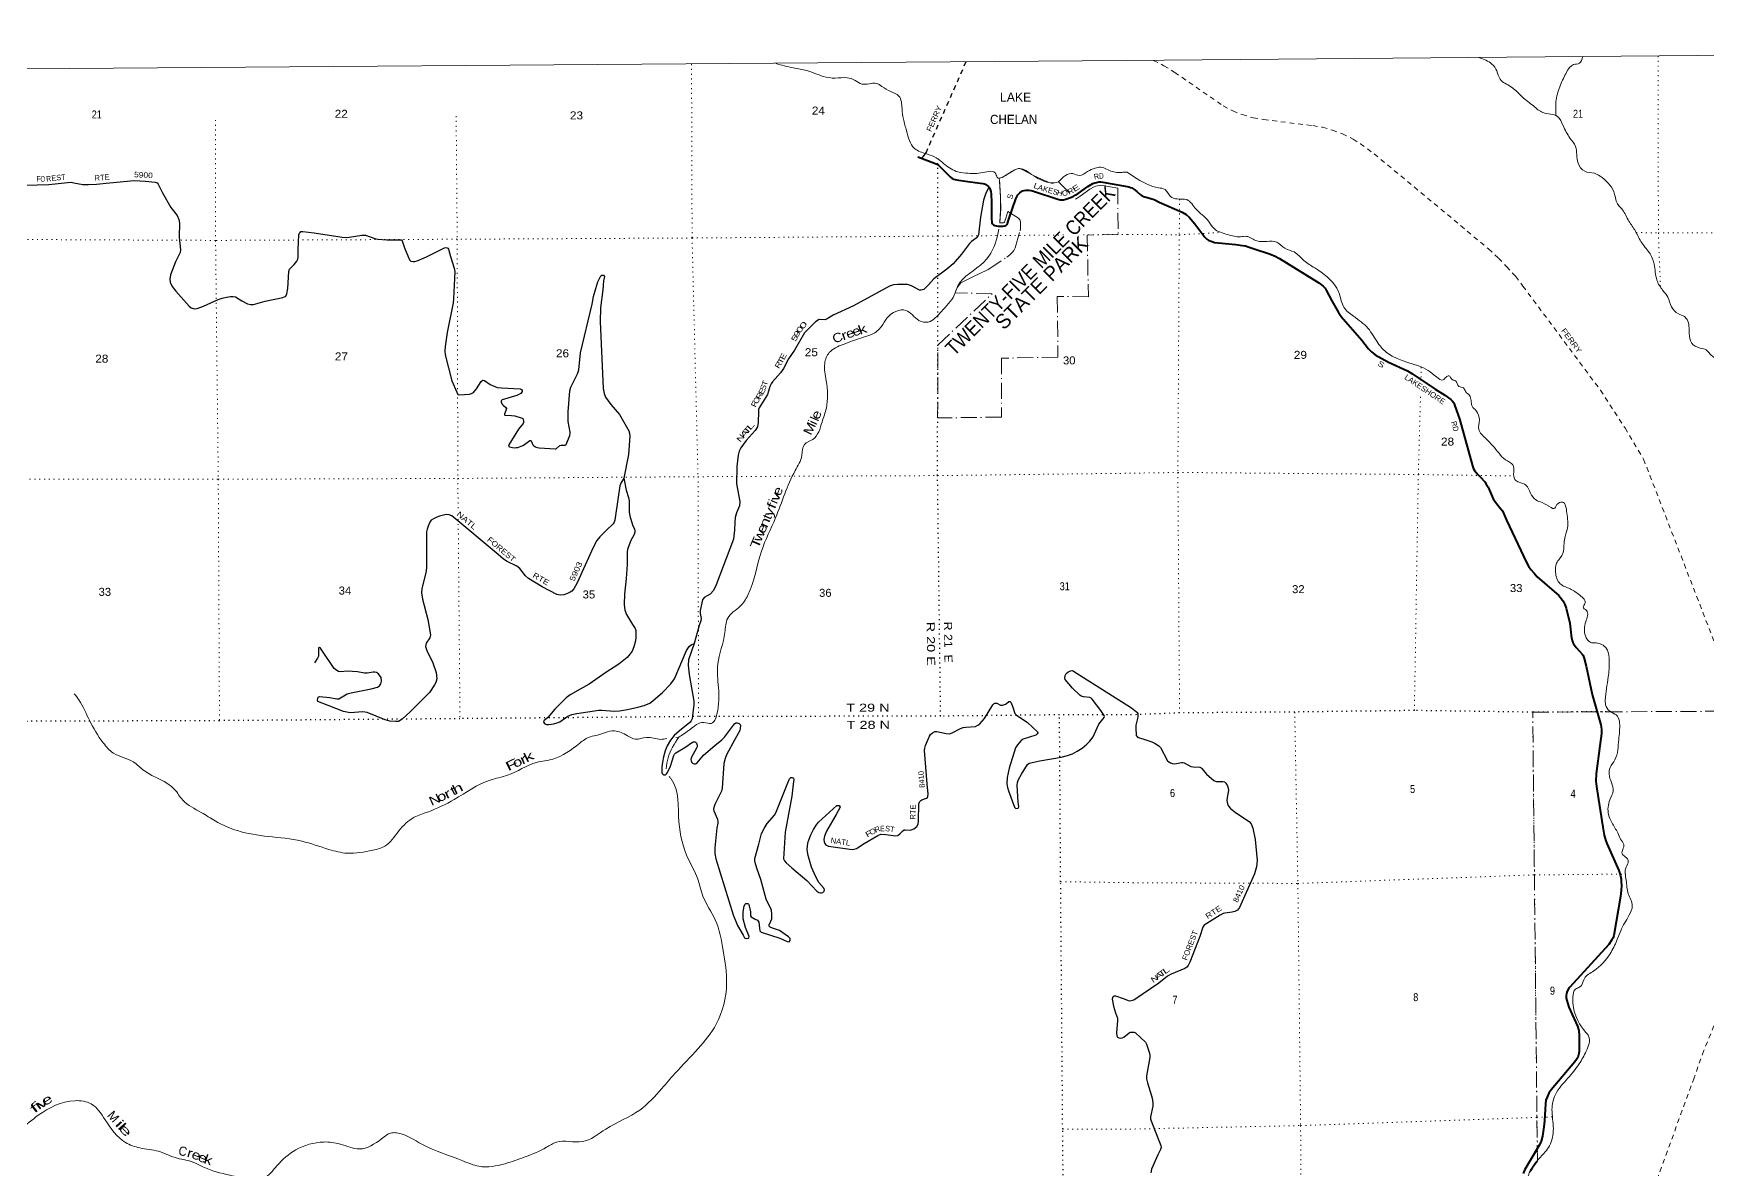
# Model space of a CAD drawing. Header units: feet. Extents: x -3 to 248627, y 0 to 184934.
# Drawn here: x 161057 to 197675, y 160086 to 184934 of the extents above; entities that cross this region are included whole.
import ezdxf
from ezdxf.enums import TextEntityAlignment as Align

# ---------------------------------------------------------------- set-up
doc = ezdxf.new("R2010")
doc.units = ezdxf.units.FT
doc.header["$LTSCALE"] = 70
for name, pattern in [('DOT_DASHED', [7.7, 5, -1.2, 0.3, -1.2]), ('DOTTED', [1.5, 0.3, -1.2]), ('SHORT_DASHED', [2.7, 1.5, -1.2])]:
    doc.linetypes.add(name, pattern=pattern)
for name, color, linetype, lineweight in [('26', 7, 'Continuous', 40), ('27', 7, 'Continuous', 35), ('29', 7, 'Continuous', 25), ('30', 7, 'Continuous', 35), ('33', 7, 'SHORT_DASHED', 13), ('39', 7, 'Continuous', 13), ('4', 7, 'Continuous', 13), ('44', 7, 'DOT_DASHED', 13), ('6', 7, 'DOTTED', 25), ('7', 7, 'DOTTED', 13)]:
    doc.layers.add(name, color=color, linetype=linetype, lineweight=lineweight)
doc.layers.add('41', color=7, linetype='Continuous')

msp = doc.modelspace()

# ---------------------------------------------------------------- linework, layer by layer
at = {"layer": '26'}
for points in [[(180399.77, 182236.71), (180768.61, 182098.45), (180818.58, 182075.25), (180862.62, 182044.4), (180933.31, 181974.41), (181105.66, 181795.2), (181150.69, 181762.67), (181187.67, 181747.16), (181217.68, 181737.16), (181289.63, 181722.28), (181545.38, 181691.92), (181823.29, 181655.49), (181856.79, 181646.08), (181892.79, 181630.07), (181920.8, 181610.05), (181944.08, 181586.9), (181968.8, 181556.01), (181986.81, 181519.98), (181996.81, 181479.95), (182004.4, 181419.58), (182012.35, 181244.23), (182012.12, 180869.35), (182016.81, 180813.44), (182020.81, 180793.42), (182036.81, 180767.4), (182058.82, 180745.38), (182086.82, 180733.37), (182159.05, 180722.14), (182265.78, 180716.04), (182300.86, 180723.37), (182328.86, 180737.38), (182350.87, 180755.39), (182364.5, 180776.45), (182394.77, 180873.17), (182542.07, 181318.52), (182586.9, 181401.89), (182610.91, 181429.91), (182630.76, 181449.48), (182658.92, 181469.94), (182692.92, 181489.96), (182726.93, 181501.97), (182769.76, 181507.85), (182826.94, 181507.97), (182876.95, 181501.97), (182934.89, 181481.56), (183464.46, 181309.96), (183512.05, 181298.81), (183558.05, 181294.81), (183588.06, 181296.81), (183637.66, 181309.87), (183744.08, 181344.85), (183798.09, 181366.86), (183845.15, 181394.41), (183912.11, 181436.92), (184123.2, 181589.77), (184226.16, 181649.08), (184270.26, 181666.28), (184313.18, 181678.1), (184361.18, 181686.1), (184407.19, 181688.11), (184449.52, 181684.32), (184979.17, 181590.7)], [(184979.17, 181590.7), (185016.38, 181580.87), (185050.47, 181568.36), (185078.88, 181555.85), (185103.31, 181542.77), (185126.6, 181526.29), (185189.36, 181475.04), (185264.09, 181412.59), (185286.82, 181396.68), (185312.24, 181380.4), (185332.27, 181371.66), (185364.09, 181359.16), (185547.87, 181310.02), (185587.94, 181295.48), (185682.97, 181246.85)], [(185682.97, 181246.85), (186183.35, 181022.62), (186270.93, 180971.93), (186340.16, 180913.47), (186460.29, 180772.54), (186681.91, 180480.47), (186721.95, 180438.21), (186767.41, 180408.65), (186815.13, 180388.18), (186889.36, 180365.73), (186969.67, 180354.08), (187360.6, 180315.67), (187501.45, 180299.5), (187567.36, 180288.13), (187624.42, 180269.5), (187802.71, 180207.67)], [(187802.71, 180207.67), (188068.46, 180121), (188204.45, 180068.35), (188313.9, 180011.85), (189176.34, 179480.88), (189269.96, 179410.06), (189308.15, 179362.63), (189335.42, 179319.43), (189459.36, 179085.71), (189604.72, 178831.67), (189660.86, 178747.27), (190112.12, 178223.59), (190258.09, 178034.64), (190321.64, 177971.81), (190360.35, 177939.13), (190403.53, 177907.3), (190696.28, 177748.36), (191113.19, 177555.17), (191209.16, 177499.12), (191719.47, 177156.54), (191926.07, 177021.52)], [(191926.07, 177021.52), (192060.24, 176924.95), (192094.33, 176890.84), (192123.87, 176854.46), (192151.14, 176790.78), (192247.3, 176501.91), (192532.93, 175474.16), (192555.66, 175415.04), (192577.95, 175375.55), (192619.29, 175321.81), (192648.84, 175289.97), (192710.91, 175230.54), (192803.37, 175126.24), (192835.19, 175076.22), (192876.09, 175010.27), (192988.59, 174754.45), (193039.34, 174682.58), (193149.94, 174547.52), (193188.58, 174490.67), (193281.13, 174285.72), (193714.41, 173362.99), (193761.27, 173285.48), (193813.54, 173210.44), (193883.99, 173126.3), (193950.12, 173052.78), (194423.5, 172639.96), (194482.81, 172570.32), (194514.62, 172520.29), (194550.99, 172447.52), (194582.68, 172363.96), (194665.36, 172035.51), (194699.84, 171707.35), (194717.86, 171636.51), (194726.55, 171613.56), (194740.75, 171586.83), (194802.48, 171505.57), (194875.2, 171423.38)], [(194875.2, 171423.38), (194941.48, 171348.47), (194952.39, 171331.87), (194964.32, 171306.86), (194979.37, 171263.92), (195020.11, 171092.57), (195149.2, 170475.96), (195340.45, 169810.58), (195349.54, 169767.37), (195354.87, 169708.25), (195354.08, 169619.57), (195320.76, 169349.49), (195242.44, 168738.79), (195234.77, 168581.49), (195237.04, 168524.64), (195250.6, 168414.32), (195381.79, 167572), (195416.57, 167401.29), (195450.36, 167275.79), (195473.39, 167219.37), (195734.52, 166625.02), (195769.96, 166506.47), (195783.6, 166438.25), (195788.98, 166369.11), (195790.41, 166301.81), (195788.14, 166190.38), (195774.99, 166058.73), (195624.26, 165204.12), (195609.75, 165156.86), (195584.75, 165111.38), (195513.57, 165010.57), (194660.06, 164076.88), (194635.95, 164041.46), (194606.4, 163989.16), (194588.22, 163936.86), (194583.68, 163889.1), (194585.95, 163832.25), (194597.31, 163779.95), (194642.08, 163639.54), (194831.52, 163224.51), (194848.44, 163173.93), (194857.53, 163126.18), (194863.81, 163016.95), (194867.76, 162665.7), (194855.9, 162597.75), (194835.94, 162538.36), (194810.94, 162492.88), (194770.03, 162438.3), (194252.04, 161829.49), (194200.75, 161752.7), (194166.66, 161668.56), (194141.66, 161600.34), (194129.3, 161523.07), (194107.28, 161150.22), (194092.8, 161017.06), (194065.53, 160812.4), (194036.95, 160704.78), (194001.89, 160625.94), (193795.87, 160280.75)], [(193795.87, 160280.75), (193680.73, 160087.84), (193641.69, 160001.72)]]:
    msp.add_lwpolyline(points, dxfattribs=at)
at = {"layer": '29'}
for points in [[(160879.82, 181618.58), (161392.38, 181628.02), (161804.6, 181675.02), (161879.63, 181678.78), (161940.8, 181669.89), (162139.26, 181632.99), (162261.11, 181630.68), (162433.57, 181640.98), (162717.79, 181668.53)], [(162717.79, 181668.53), (163258.09, 181720.89), (163510.49, 181706.48), (163720.88, 181683.74), (163759.99, 181665.25), (163784.02, 181638.2), (163882.5, 181447.47), (164062.62, 181130.86), (164201.54, 180954.39), (164238.45, 180862.49), (164249.6, 180792.09), (164242.77, 180476.33), (164273.63, 180201.45), (164266.8, 180144.6), (164161.9, 179938.73), (164057.49, 179654.42), (164039.34, 179562.74), (164048.44, 179493.45), (164093.41, 179403.43), (164167.77, 179297.12), (164462.87, 178970.61), (164507.93, 178934.54), (164552.52, 178917.5), (164589.03, 178913.5), (164640.1, 178919.51), (164774.49, 178967.26), (165099.99, 179116.26), (165183.78, 179147.95), (165281.91, 179165.74), (165367.01, 179179.5), (165427.09, 179182.51), (165478.15, 179170.49), (165616.78, 179089.52), (165739.48, 179017.19), (165803.52, 179004.27), (165868.64, 179005.17), (166125.46, 179078.83), (166511.45, 179161.47), (166575.34, 179190.44), (166598.56, 179236.61), (166624.39, 179357.72), (166643.62, 179729.55), (166657.89, 179780.34), (166759.4, 179883.6), (166817.83, 179951.98), (166838.86, 179994.06), (166850.51, 180049.15), (166847.57, 180206.02), (166861.65, 180527.94), (166874.91, 180563.64), (166889.93, 180581.68), (166907.95, 180599.71), (166949.29, 180604.96), (167193.8, 180570.38), (167806.08, 180479.48), (167917.25, 180474.62), (168238.62, 180521.56), (168286.68, 180526.07), (168321.47, 180519.55), (168523.98, 180447.92), (168592.3, 180436.88), (168788.63, 180422.09), (169086.98, 180424.08), (169109.71, 180417.86), (169124.73, 180396.82), (169176.15, 180247.66), (169279.85, 179984.85), (169307.96, 179956.48), (169353.02, 179944.46), (169392.07, 179944.46), (169450.21, 179959.84), (169653.92, 180049.7), (169928.62, 180187.16)], [(181956.52, 181571.35), (181880.53, 181416.2), (181837.29, 181289.35), (181775.45, 180916.82), (181728.25, 180529.13), (181696.03, 180471.76), (181575.97, 180387.63), (181528.62, 180339.9), (181359.8, 180109.48), (181176.85, 179897.06), (181035.4, 179777.44), (180752.3, 179570.39), (180636.98, 179432.84), (180531.75, 179337.3), (180477.37, 179320.97), (180437.43, 179318.87), (180262.63, 179416.27), (180172.81, 179446.14), (179954.07, 179446.4), (179868.24, 179435.25), (179780.11, 179405.02), (178997.75, 178973.38), (178548.41, 178773.27), (178420.73, 178693.98), (178372.63, 178670.63), (178240.6, 178678.7), (178160.52, 178627.1), (178073.24, 178538.79), (177923.96, 178388.95), (177701.98, 178007.31), (177572.98, 177815.37), (177464.38, 177606.69), (177394.59, 177510.45), (177219.57, 177312.17), (177192.58, 177267.97), (177165.26, 177209.42), (177138.2, 177107.42), (177113.08, 177039.91), (176931.4, 176746.83), (176917.93, 176710.15), (176913.09, 176664.45), (176912.52, 176427.1), (176893.33, 176333.23), (176845.48, 176253.67), (176648.58, 176031.1), (176528.94, 175867.93), (176490.87, 175797.18), (176470.3, 175708.08), (176445.74, 175464.53), (176438, 175086.33), (176507.19, 174700.58), (176503, 174599.99), (176433.83, 174448.67), (176403.85, 174346.84), (176396.99, 174247.28), (176392.06, 174068.23), (176367.22, 173870.94), (175988.73, 172876.78), (175930.7, 172749.56), (175861.83, 172668.76), (175729.47, 172597.18), (175694.38, 172542.94), (175642.45, 172314.19), (175640.1, 172246.89), (175660.78, 172136.4), (175653.33, 172088.34), (175617.63, 171987.27), (175509.87, 171592.31)], [(169928.62, 180187.16), (170046.89, 180243.53), (170079.93, 180251.04), (170103.96, 180248.04), (170121.98, 180236.01), (170135.52, 180213.82), (170176.52, 180055.18), (170262.17, 179798.29), (170272.17, 179720.54), (170248.14, 179140.43), (170234.68, 179041.8), (170108.4, 178397.3), (170061.92, 178088.42), (170055.91, 177989.23), (170061.31, 177904.18), (170208.88, 177339.95), (170314.24, 177086.01), (170341.27, 177040.92), (170374.95, 177029.28), (170597.14, 177042.82), (170641.65, 177058.96), (170683.7, 177083), (170748.63, 177158.48), (170851.76, 177324.11), (170884.95, 177350.51), (170925.72, 177344.72), (171050.41, 177255.03), (171149.29, 177209.24), (171200.35, 177191.21), (171293.16, 177180.21), (171699.76, 177162.8), (171729.01, 177149.13), (171744.03, 177126.89), (171744.03, 177101.04), (171717, 177061.96), (171628.56, 177015.49), (171312.75, 176918.85), (171296.48, 176906.42), (171287.46, 176898.15), (171284.46, 176875.61), (171303.26, 176832.3), (171329.52, 176801.97), (171391.85, 176752.43), (171401.61, 176732.84), (171388.26, 176684.02), (171362.69, 176607.41), (171359.55, 176597.58), (171361.06, 176592.32), (171368.57, 176585.56), (171515.05, 176578.25), (171584.84, 176569.78), (171747.66, 176523.48), (171759.06, 176512.67), (171766.57, 176496.14), (171775.58, 176446.54), (171772.58, 176422.5), (171766.39, 176404.93), (171669.03, 176279.57), (171456.81, 175940.24)], [(171456.81, 175940.24), (171451.19, 175920.55), (171452.69, 175911.53), (171455.69, 175902.52), (171469.13, 175890.03), (171572.84, 175873.96), (171617.4, 175874.93), (171650.94, 175881.48), (171762.08, 175923.56), (171797.21, 175942.5), (171915.27, 176031.76), (171924.28, 176034.77), (171934.83, 176033.93), (171946.81, 176022.75), (171981.49, 175933.67), (172000.88, 175914.54), (172039.93, 175890.49), (172077.47, 175875.46), (172122.05, 175868.23), (172466.58, 175850.4), (172481.49, 175852.17), (172498.01, 175859.69), (172573.1, 175922.81), (172596.26, 175929.71), (172690.36, 175932.35), (172703.77, 175939.34), (172709.77, 175945.35), (172789.37, 176143.73), (172794.98, 176182.47), (172793.88, 176211.36), (172753.32, 176449.71), (172750.05, 176660.89), (172789.35, 177117.75), (172811.91, 177201), (172956.09, 177491.05), (172982.82, 177577.65), (173022.65, 177948.02), (173276.55, 179013.77), (173307.58, 179180.92), (173355.59, 179357.62), (173400.65, 179504.9), (173445.3, 179588.15), (173469.74, 179631.14), (173493.02, 179644.79), (173526.81, 179646.17), (173549.24, 179619.01), (173527.79, 179524.33), (173510.94, 179329.11), (173459.26, 178932.51), (173451.05, 178632.75), (173515.94, 177166.84), (173538.82, 177059.74), (173573.16, 176976.13), (173688.26, 176815.98), (173875.8, 176597.98), (174082.51, 176240.68), (174097.53, 176192.59), (174100.92, 176124.78), (174069.3, 175722.28), (173972.27, 175208.71)], [(173972.27, 175208.71), (173904.73, 175097.81), (173883.19, 175037.15), (173786.97, 174388.82), (173771.49, 174289.65), (173757.89, 174246.12), (173735.98, 174209.46), (173584.68, 174063.63), (173443.34, 173923.9), (173382.63, 173842.04), (173300.59, 173687.61), (172950.81, 172914.9), (172876.86, 172790.35), (172830.63, 172738.65), (172799.82, 172716.78), (172740.89, 172684.23), (172656.59, 172657.02), (172577.73, 172651.58), (172505.76, 172666.55), (172186.41, 172827.35), (171882.94, 173010.38), (171816.34, 173071.98), (171696.69, 173229.81), (171633.01, 173280.26), (171418.12, 173385.44), (171340.46, 173436.61), (171222.97, 173537.01), (170208.63, 174387.14), (170150.29, 174409.08), (170081.44, 174410.75), (169940.36, 174377.31), (169878.14, 174355.95), (169804.07, 174318.23), (169758.67, 174287.33), (169725.48, 174247.49), (169689.86, 174160.41), (169667.95, 174090.33), (169656.08, 174033.47), (169651.79, 173246.13), (169637.46, 173134.23), (169555.42, 172791.74), (169543.02, 172701.92), (169566.82, 172560.5), (169681.63, 172116.73), (169738.81, 171779.47), (169728.12, 171712.74), (169644.71, 171597.53), (169635.48, 171523.69), (169659.7, 171434.71), (169795.46, 171170.1), (169866.84, 170955.35), (169880.21, 170821.66), (169858.47, 170737.3), (169832.42, 170685.59), (169719.29, 170517.88), (169295.29, 170098.69), (169124.26, 169937.3), (169042.68, 169888.32), (168978.2, 169883.37), (168852.33, 169893.77), (168749.7, 169920.07), (168357.42, 170084.24), (168264.05, 170095.85), (167981.85, 170071.85), (167840.75, 170100.57), (167502.31, 170231.59), (167279.49, 170322.63), (167267.26, 170358.76), (167286.02, 170416.21), (167316.88, 170431.5), (167541.29, 170408.85), (167693.91, 170378.12), (167739.69, 170382.01), (167922.33, 170492.4), (168005.22, 170514.53), (168447.26, 170597.92), (168580.4, 170639.34), (168629.35, 170666.55), (168654.85, 170707.92), (168672.86, 170769.95), (168666.02, 170848.8), (168602.16, 170927.77), (168558.65, 170954.98), (168526.02, 170964.52), (168491.11, 170964.3), (168355.07, 170943.28), (168297.59, 170944.1), (168144.64, 170972.05), (167926.3, 170984.68), (167770.2, 170969.56), (167731.98, 170978.12), (167693.91, 170998.52), (167637.57, 171047.12), (167366.86, 171443.59), (167338.54, 171491.68), (167315.93, 171506.01), (167294.47, 171493.39), (167295.34, 171348.58), (167288.74, 171312.81), (167269.7, 171269.28), (167206.33, 171166.95)], [(173972.27, 175208.71), (174023.92, 174943.55), (174073.38, 174783.56), (174085.41, 174708.62), (174089.7, 174462.47), (174101.37, 174384.88), (174162.62, 174190.18), (174206.63, 174089.68), (174214.79, 174057.03), (174214.79, 174027.09), (174193.03, 173978.12), (174126.66, 173843.97), (174067.95, 173691.04), (174054.36, 173647.5), (174044.05, 173596.01), (174041.71, 173318.42), (174021.5, 173016.56), (173983.55, 172668.33), (173980.94, 172447.51), (173994.54, 172322.34), (174026.27, 172224.09), (174161.75, 172005.74), (174220.24, 171916.9), (174232.63, 171873.46), (174236.56, 171730.51), (174225.95, 171652.15), (174190.33, 171515.54), (174152.26, 171425.74), (174111.53, 171365.77), (174040.77, 171286.97), (173864.57, 171142.86), (173577.36, 170953.89), (173214.42, 170704.07), (173012.83, 170594.11), (172795.3, 170471.97), (172711.04, 170405.34), (172462.82, 170151.95), (172307.72, 169971.9), (172221.57, 169896.5), (172212.21, 169870.69), (172240.6, 169833.91), (172275.95, 169820.31), (172330.34, 169820.31), (172430.95, 169831.19), (172515.25, 169852.96), (172568.58, 169881.11), (172748.05, 170005), (172830.69, 170040.71), (172943.97, 170058.6), (173420.78, 170133.23), (173490.18, 170134.65), (173756.65, 170110.27), (173874.9, 170116.9), (174052.79, 170146.44), (174280.08, 170195.82), (174414.69, 170235.34), (174538.41, 170288.34), (174603.67, 170337.32), (174817.46, 170521.63), (175000.69, 170707.38), (175078.01, 170817.04), (175344.58, 171440.35), (175397.71, 171523.71), (175441.22, 171560.44), (175509.87, 171592.31)], [(175509.87, 171592.31), (175387.86, 171237.48), (175375.96, 171116.92), (175399.83, 170911.7), (175501.44, 170331.07), (175503.77, 170244.82), (175486.58, 170137.87), (175462.98, 169946.85), (175446.67, 169901.96), (175414.17, 169859.81), (175186.95, 169683.31), (175068.69, 169580.87), (174987.96, 169474.8), (174921.84, 169355.02), (174877.21, 169244.76), (174840.26, 169115.57), (174813.07, 168993.12), (174803.26, 168888.24), (174799.48, 168794.48), (174801.74, 168773.1), (174810.35, 168750.94), (174820.2, 168735.49), (174840.46, 168718.32), (174859.3, 168718.29), (174879.18, 168721.09), (174894.33, 168729.94), (174906.84, 168743.22), (174927.28, 168772.71), (174989.36, 168909.6), (175062.06, 169141.4), (175082.28, 169172.71), (175109.28, 169199.19), (175147.55, 169224.41), (175303.31, 169313.97), (175474.8, 169433.79), (175495.62, 169443.46), (175520.09, 169442.1), (175541.85, 169432.57), (175557.03, 169412.21), (175571.76, 169365.91), (175571.76, 169331.89), (175563.72, 169299.61), (175448.75, 169103.74), (175438.52, 169057.06), (175443.95, 169025.77), (175460.27, 168989.04), (175471.54, 168977.17), (175490.18, 168963.19), (175506.5, 168956.38), (175535.74, 168957.48), (175552.89, 168966.78), (175571.76, 168979.51), (175714.8, 169149.76), (175958.31, 169358.6)], [(184320.65, 169743.61), (184357.24, 169826.79), (184476.5, 169974.42), (184483.02, 169997.18), (184474.87, 170018.94), (184403.48, 170128.81), (184216.53, 170374.05), (184192.06, 170395.82), (184165.5, 170410.84), (184023.25, 170423.98), (183977.23, 170439.35), (183941.88, 170463.84), (183781.83, 170611.45), (183626.46, 170807.53), (183615.57, 170842.07), (183621.01, 170891.05), (183645.48, 170931.87), (183679.57, 170966.79), (183740.66, 170994.45), (183776.01, 170997.18), (183807.6, 170987.76), (184022.68, 170850.4), (185073.3, 170185.55)], [(180232.15, 167510.32), (180276.22, 167519.64), (180317.01, 167538.69), (180379.84, 167591.76), (180406.75, 167636.64), (180419.21, 167704.66), (180426.96, 168080.85), (180436.66, 168122.36), (180444.82, 168133.24), (180469.29, 168160.45), (180488.47, 168173.79), (180590.39, 168208.66), (180610.7, 168225.76), (180618.86, 168244.8), (180625.88, 168299.41), (180608.52, 168522.57), (180550.07, 169252.33), (180553.6, 169304.66), (180567.2, 169361.8), (180656.32, 169564.81), (180681.41, 169598.54), (180724.92, 169636.63), (180776.59, 169663.84), (180815.91, 169664.44), (181024.41, 169623.58), (181092.03, 169617.58), (181154.5, 169634.51), (181332.12, 169734.25), (181391.15, 169753.64), (181448.09, 169763.18), (181664.26, 169778.7), (181714.75, 169802.62), (181758.25, 169835.27), (181859.47, 169948.96), (182041.87, 170251.89), (182081.85, 170282.89), (182100.89, 170285.61), (182131.8, 170282.66), (182212.38, 170242.07), (182250.19, 170241.21), (182285.8, 170252.95), (182332.09, 170273.94), (182391.85, 170323.7), (182417.92, 170320.77), (182435.36, 170304.66), (182480.73, 170198.49), (182525.1, 170057.04), (182551.84, 170027.99), (182801.13, 169862.7), (183016.63, 169656.95), (183025.46, 169636.63), (183014.58, 169614.86), (182981.03, 169584.3), (182707.22, 169495.99), (182658.35, 169467.92), (182614.84, 169421.67), (182579.49, 169375.41), (182540.16, 169305.8), (182396.64, 168864.34), (182356.52, 168657.04), (182350.66, 168520.08), (182361.96, 168442.08), (182383.63, 168365.42), (182513.91, 168012.27), (182546.87, 167984.93), (182596.12, 167992.7), (182609.42, 168020.31), (182599.37, 168119.44), (182575.1, 168491.4), (182582.22, 168553.64), (182606.7, 168618.95), (182671.75, 168735.43), (182799.77, 168942.76), (182836.51, 168975.89), (183066.48, 169027.7), (183533.98, 169103.3), (183672.52, 169142.36), (183781.44, 169179.49), (183890.21, 169233.91), (183998.98, 169301.94), (184099.58, 169386.58), (184162.15, 169452.96), (184234.77, 169548.39), (184320.65, 169743.61)], [(185073.3, 170185.55), (185186, 170096.98), (185200.92, 170081.25), (185211.83, 170058.88), (185215.91, 170024.19), (185215.91, 169992.22), (185208.14, 169952), (185172.4, 169806.5), (185167.88, 169745.03), (185177.84, 169580.64), (185191.44, 169561.6), (185207.89, 169545.64), (185411.41, 169478.76), (185517.76, 169441.87), (185593.9, 169401.05), (185671.73, 169352.3), (185708.11, 169313.97), (185863.56, 169028.44), (185890.3, 168999.68), (185931.09, 168977.92), (185971.88, 168967.03), (186020.86, 168962.7), (186171.28, 168989.82), (186194.86, 168988.8), (186224.78, 168980.64), (186375, 168900.7), (186420.57, 168890.84), (186572, 168886.25), (186597.33, 168874.51), (186616.36, 168855.46), (186714.04, 168733.29), (186874.69, 168595.6), (186926.45, 168573.57), (187071.07, 168576.33), (187108.55, 168562.94), (187135.75, 168538.45), (187178.46, 168477.29), (187192.85, 168424.16), (187195.57, 168375.18), (187164.77, 168220.27), (187162.94, 168157.5), (187173.82, 168086.75), (187196.62, 168034.89), (187239.08, 167983.34), (187348.61, 167892.22), (187651.76, 167695.82), (187690.49, 167644.56), (187729.39, 167555.78), (187779.96, 167302.01), (187820.33, 166847.9), (187810.14, 166705.76), (187764.82, 166551.68), (187434.87, 165815.95), (187416.32, 165788.95), (187391.36, 165761.53), (187361.45, 165742.48), (187334.26, 165728.88), (187278.42, 165711.52), (187117.9, 165695.7), (187081.81, 165683.52), (187013.37, 165652.69), (186668.02, 165429.55), (186648.98, 165410.51), (186632.59, 165383.85), (186570.17, 165182.52), (186354.37, 164624.47), (186314.5, 164545.18), (186284.59, 164509.81), (186239.19, 164480.76), (185940.4, 164358.24), (185864.25, 164314.7), (185671.6, 164164.69), (185126.06, 163792.56)], [(175958.31, 169358.6), (176115.63, 169486.99), (176171, 169541.01), (176393.52, 169832.13), (176422.91, 169854.34), (176450.1, 169857.06), (176495.61, 169838.85), (176512.64, 169821.69), (176520.8, 169797.2), (176514.27, 169732.37), (176504.49, 169691.07), (176395.59, 169488.19), (176213.37, 169155.09), (176183.61, 169076.11), (176158.42, 168969.67), (176121.07, 168424.41), (176104.02, 168359.84), (175959.57, 168073.25), (175936.16, 168004), (175930.72, 167968.63), (175936.38, 167934.31), (176017.61, 167745.77), (176028.61, 167688.35), (176028.62, 167659.78), (176004.73, 167556.61), (175959.27, 167123.85), (175960.64, 166998.56), (175980.76, 166880.61), (176358.58, 165656.14), (176458.27, 165423.06), (176577.51, 165213.07), (176610.56, 165156.39), (176624.16, 165144.14), (176658.06, 165137.17), (176697.57, 165145.51), (176705.74, 165155.03), (176711.87, 165179.76), (176634.56, 165382.41), (176583.36, 165570), (176580.47, 165719.97), (176605.12, 165847.55), (176618.72, 165884.28), (176637.43, 165903.39), (176675.82, 165907.41), (176697.58, 165897.88), (176707.66, 165879.72), (176738.63, 165725.04), (176743.81, 165636.66), (176759.33, 165612.54), (176841.72, 165564.81), (176893.36, 165537.34), (176920.22, 165496.95), (176937.01, 165368.33), (176947.75, 165303.33), (176977.61, 165278.08), (177176.23, 165215.04), (177382.89, 165146.01), (177545.54, 165070.66), (177589.5, 165069.32), (177611.48, 165095.23), (177605.82, 165140.06), (177570.93, 165177.43), (177373.89, 165310.89), (177223.39, 165364.2), (177173.46, 165386.32), (177149.01, 165411.98), (177146.26, 165440.74), (177188.43, 165516.84), (177206.09, 165571.35), (177207.52, 165671.84), (177197.92, 165755.03), (177087.4, 166000.92), (176966.65, 166432.58), (176877.09, 166675.37), (176841.71, 166802.64), (176838.99, 166840.74), (176837.77, 166886.31), (176921.1, 167199.6)], [(176921.1, 167199.6), (176984.63, 167438.42), (177040.23, 167548.21), (177105.48, 167654.45), (177268.65, 167836.65), (177296.29, 167891.06), (177554.66, 168546.5), (177597.69, 168633.93), (177622.08, 168657.58), (177654.8, 168661.14), (177678.23, 168643.87), (177690.15, 168617.6), (177677, 168515.13), (177644.52, 168255.44), (177503.08, 167468.02), (177466.55, 166884.46), (177483.48, 166836.65), (177521.14, 166796.32), (177645.95, 166686.52), (177976.02, 166409.12), (178193.68, 166177.24), (178236.73, 166148.21), (178272.08, 166134.61), (178296.55, 166134.61), (178324.03, 166145.93), (178350.94, 166172.7), (178357.74, 166200.46), (178342.78, 166238.01), (178238.62, 166362.6), (178163.31, 166501.95), (178076.39, 166701.45), (178002.87, 166950.93), (177984.03, 167074.97), (177986.55, 167171.34), (178002.87, 167252.97), (178058.11, 167409.36), (178117.08, 167525.08), (178182.34, 167628.48), (178226.67, 167684.04), (178626.97, 168046.75), (178677.26, 168050.25), (178699.29, 168009.01), (178616.14, 167849.56), (178404.07, 167486.08), (178359.11, 167374.06), (178345.51, 167306.03), (178351.39, 167256.43), (178369.98, 167216.24), (178383.58, 167194.47), (178402.62, 167178.14), (178446.08, 167160.51), (178963.16, 167085.5), (179006.31, 167089.71), (179057.97, 167108.75), (179224.68, 167217.99), (179528.41, 167391.75), (179593.93, 167417.57), (179702.08, 167414.26), (179916.53, 167383.51), (179960.78, 167394.47), (180016.32, 167438.48), (180076.05, 167495.2), (180099.47, 167512.83), (180121.22, 167514.2), (180232.15, 167510.32)], [(185126.06, 163792.56), (185067.69, 163774.07), (185034.46, 163770.8), (184991.55, 163779.51), (184902.02, 163818.2), (184730.49, 163880.19), (184697.39, 163881.2), (184673.39, 163866.58), (184659.79, 163850.26), (184653.78, 163808.5), (184680.73, 163655.81), (184727.63, 163515.32), (184768.56, 163393.11), (184768.69, 163346.63), (184750.3, 163074.96), (184754.97, 163006.72), (184771.28, 162982.23), (184801.03, 162964.67), (184839.27, 162960.46), (184871.9, 162963.18), (184907.08, 162977.45), (185024.18, 163077.47), (185056.59, 163089.07), (185134.68, 163089.59)], [(185134.68, 163089.59), (185161.49, 163077.13), (185378.24, 162871.3), (185403.51, 162829.51), (185471.5, 162628.15), (185477.34, 162582.07), (185476.93, 162532.91), (185403.17, 162131.85), (185406.23, 162066.23), (185428.66, 161982.73), (185513.65, 161699.29), (185534.04, 161617.24), (185542.19, 161520.64), (185539.85, 161473.36), (185493.24, 161240.37), (185494.21, 161195.52), (185506.84, 161147.85), (185574.74, 160960.52), (185718.58, 160613.51), (185724.38, 160570.97), (185710.78, 160520.62), (185650.21, 160403.97), (185514.98, 160096.13), (185499.13, 160014.96)]]:
    msp.add_lwpolyline(points, dxfattribs=at)
at = {"layer": '33', "lineweight": 25}
msp.add_lwpolyline([(181453.63, 184311.7), (180588.28, 182355), (180535.59, 182267.9), (180479.64, 182206.77)], dxfattribs=at)
at = {"layer": '33'}
for points in [[(185558.19, 184345.31), (185786.02, 184229.64), (186019.68, 184082.95), (187081.64, 183350.13), (187288.74, 183239.44), (187493.92, 183158.67), (187737.72, 183088.16), (187967.11, 183050.18), (189042.72, 182918.3), (189251.89, 182881.86), (189469.8, 182819.85), (189687.13, 182739.75), (189922.21, 182624.4), (190081.13, 182519.7), (190385.67, 182301.6), (192884.11, 180224.9), (193102.6, 180021.27), (193276.7, 179837.9), (193473.7, 179622.44), (193636.94, 179409.23), (195332.31, 177131.23), (195870.12, 176305.14), (196276.49, 175622.4), (198136.63, 170815.54)], [(198249.55, 164277.64), (197592.16, 162687.67), (197380.53, 162090.97), (196592.54, 159926.05)]]:
    msp.add_lwpolyline(points, dxfattribs=at)
at = {"layer": '39'}
msp.add_line((175171, 169543.43), (175105.32, 169535.27), dxfattribs=at)
for points in [[(177293.01, 184277.75), (177676.26, 184182.45), (177972.16, 184123.1), (178329.89, 183996.55), (178591.72, 183957.7), (178854.02, 183965.26), (179030.94, 183909.07), (179177.36, 183828.96), (179496.2, 183842.02), (179614.53, 183776.31), (179809.03, 183663.45), (179987.53, 183564.87), (180055.29, 183289.8), (180087.22, 183061.48), (180155.16, 182804.56), (180328.69, 182419.51), (180591.69, 182299.93), (180800.62, 182217.2), (180994.71, 182066.01), (181277.47, 181905.89), (181505.09, 181875.44), (181821.93, 181890.54), (182108.1, 181865.58), (182157.57, 181772.28), (182182.11, 181770.05)], [(192672.69, 184405.16), (192959.13, 184265.19), (193064.5, 184114.33), (193137.7, 183935.16), (193372.19, 183770.58), (193623.01, 183545.57), (193867.69, 183348.76), (194075.89, 183204.25), (194392.81, 183118.5), (194516.49, 182919.33), (194666.63, 182647.67), (194786.23, 182462.6), (194841.88, 182097.96), (194987.67, 181921.02), (195199.58, 181875.28), (195369.3, 181783.06), (195642.78, 181415.01), (195679.58, 181263.96), (195734.36, 181163.35), (195817.33, 181076.92), (195886.29, 180960.22), (195955.3, 180827.4), (196099.21, 180608.13), (196235.17, 180354.57), (196421.52, 180111.24), (196506.96, 179885.76), (196568.6, 179541.29), (196692.36, 179319.94), (196805.81, 179165.08), (196885.14, 178957.71), (197036.91, 178804.98), (197170.22, 178740.87), (197228.93, 178674.53), (197274.31, 178368.31), (197325.39, 178166.91), (197513.33, 178052.57), (197646.56, 178014.66), (197727.52, 177926.22), (197850.9, 177817.74), (198027.18, 177570.34), (198128.61, 177389.25), (198143.78, 177072.86), (198272.6, 176535.1), (198362.6, 176152.42), (198383.35, 175977.13), (198521.23, 175753.81), (198598.55, 175546.44), (198663.91, 175296.71), (198790.1, 174946.38), (198952.29, 174690.89), (199065.35, 174654.94), (199176.41, 174612.93), (199281.82, 174449.99), (199438.13, 174140.06), (199495.13, 173978.98), (199425.32, 173742.97), (199393.78, 173523.19), (199450.69, 173388.32), (199533.57, 173332.12)], [(194360.48, 183146.56), (194363.37, 183483.22), (194461.12, 183810.01), (194593.3, 184090.55), (194746.03, 184254.24), (194870.98, 184282.82), (194943.86, 184423.64)], [(183479.42, 181688.47), (183632.66, 181828.65), (183794.45, 181869.46), (183935.19, 181825.72), (184111.58, 181912.8), (184281.81, 181989.85), (184407.05, 182006.8), (184654.19, 181913.61), (184785.08, 181892.17), (184888.49, 181897.19), (184977.76, 181901.83)], [(182181.52, 181770.04), (182210.97, 181279.43), (182192.71, 180788.49)], [(182182.11, 181770.05), (182244.44, 181785.57), (182400.74, 181880.91), (182532.61, 181954.29), (182635.75, 181979.53), (182890.58, 181849.94), (183278.38, 181673.13), (183475.87, 181686.9), (183479.42, 181688.47)], [(184977.76, 181901.83), (185431.13, 181631.3), (185663.3, 181559.41), (185810.65, 181521.55), (185928.13, 181366.69), (186075.53, 181314.72), (186283.31, 181299.2), (186487.68, 181092.2), (186621.19, 180969.64), (186758.81, 180826.94), (186880.34, 180666.05), (187181.27, 180535.92), (187459.74, 180488.35), (187592.82, 180496.8), (187819.03, 180396.68), (188250.72, 180367.7), (188430.65, 180235.2), (188630.57, 180155.16), (188844.96, 179970.36), (189083.48, 179805.78), (189566.95, 179363.78), (189623.84, 179234.95), (189719.59, 178945), (189929.97, 178750.11), (190247.47, 178487), (190466.35, 178165.16), (190672.8, 177940.03), (191561.42, 177563.69), (191743.39, 177423.14), (191890.84, 177355.04), (191957.19, 177417.71), (192017.59, 177448.12), (192094.52, 177361.67), (192163.17, 177337.69), (192238.19, 177214.96), (192335.11, 177180.98), (192383.78, 177100.5), (192470.77, 177018.12), (192525.99, 176784.48), (192615.07, 176681.95), (192684.3, 176482.62), (192672.88, 176274.99), (192826.82, 176073.89), (193114.26, 175752.25), (193253.88, 175611.57), (193417.62, 175497.16), (193461.02, 175178.84), (193551.97, 175118.64), (193703.45, 175052.57), (193800.82, 174881.53), (193922.32, 174732.74), (194057.64, 174672.67), (194257.66, 174562.4), (194312.18, 174542.4), (194380.46, 174629.26), (194499.27, 174686.04), (194598.89, 174442.46), (194612.06, 174118), (194544.34, 173861.84), (194503.03, 173543.27), (194372.6, 173345.38), (194349.03, 173151.82), (194452.73, 172898.17), (194666.87, 172787.94), (194881.11, 172645.47), (194992.65, 172460.36), (194954.56, 172391.73), (195025.4, 172313.33), (195012.09, 172067.4), (195005.05, 171757), (195110.38, 171618.23), (195241.52, 171602.49), (195354.56, 171572.59), (195471.88, 171468.12), (195506.48, 171371.48), (195525.21, 171196.19), (195504.14, 170859.54), (195439.26, 170351.45), (195455.84, 170216.46), (195577.27, 170085.81), (195702.59, 170003.54), (195751.49, 169850.5), (195732.51, 169491.69), (195649.27, 169048.04), (195546.98, 168876.43), (195521.23, 168733.26), (195613.19, 168368.72), (195541.23, 168173.01), (195510.03, 167848.43), (195583.21, 167675.31), (195715.04, 167449.96)], [(182172.29, 180652.11), (182144.51, 180509.28), (181848.12, 179935.05), (181271.76, 179401.88), (181197.17, 179210.91), (180917.17, 178856.47), (180626.31, 178623.2), (180426.97, 178657.41), (180140.8, 178878.09), (179725.54, 178708.58), (179608.68, 178526.09), (179399.15, 178354.59), (179212.9, 178289.8), (178767.54, 178134.7), (178465.12, 177954), (178363.83, 177716.88), (178396.24, 177339.24), (178400.15, 176741.94), (178306.2, 176434.13), (178104.62, 176056.73), (177919.89, 175943.51), (177865.04, 175709.97), (177718.33, 175372.4), (177288.1, 174339.42), (176982.07, 173613.96), (176683.64, 172648.31), (176513.72, 172405.8), (176242.76, 172146.11), (176181.03, 171833.95), (176026.65, 171143.34), (176007.26, 170047.87), (175884.12, 169843.24), (175720.93, 169862.98), (175418.79, 169708.52), (175171, 169543.43)], [(199533.57, 173332.12), (199635.22, 173084.52), (199635.69, 172941.42), (199684.54, 172806.52), (199757.54, 172687.82), (199857.3, 172401.91), (199957.07, 172113.99), (200090.88, 171900.73), (200321.53, 171677.68), (200446.79, 171609.52), (200546.01, 171488.88), (200585.12, 171249.15), (200573.3, 171166.48), (200636.22, 171043.72), (200693.05, 170935.05), (200816.91, 170681.46), (201056.36, 170523.28), (201199.34, 170299.62), (201266.4, 170144.63), (201230.5, 170023.59), (201209.05, 169799.81), (201233.63, 169687.02), (201330.68, 169612.73), (201397.57, 169508.12), (201420.71, 169219.97), (201454.07, 168887.51), (201430.63, 168657.68), (201324.43, 168447.76), (201230.06, 168322.53), (201069.13, 168197.1), (201005.11, 168039.71), (200953.13, 167900.49), (200966.32, 167572), (200953.04, 167318.01), (200971.77, 167140.71), (201048.72, 167046.2), (201095.69, 166870.99), (201108.79, 166566.69), (201193.1, 166075.16), (201181.44, 165942.1), (201169.97, 165748.58), (201212.68, 165641.89), (201170.9, 165466.42), (201088.72, 165313), (201058.94, 165169.82), (201099.98, 164958.31), (201094.68, 164730.55), (201037.17, 164432.09), (201009.79, 164174.03), (200924.12, 163855.33), (200808.9, 163324.93), (200636.94, 162874.98), (200510.75, 162610.58), (200195.42, 162214.64), (200101.33, 162004.75), (200075.94, 161752.74), (200074.83, 161478.64), (200002.52, 161387.73), (199841.59, 161264.32), (199789.78, 161074.71), (199661.97, 160691.4), (199606.5, 160386.9), (199453.04, 159832.2), (199350.42, 159761.36), (199340.8, 159618.23), (199398.5, 159245.54), (199380.74, 159126.57), (199308.41, 159043.73), (199254.41, 158906.52), (199270.93, 158791.69), (199223.14, 158604.11), (199132.88, 158454.7), (199012.12, 158379.78), (198911.76, 158234.37), (198801.74, 157961.96), (198549.64, 157350.54), (198018.83, 156248.55), (197914.97, 155939.88), (197748.83, 155562.5), (197399.74, 155007.23), (197354.2, 154749.12), (197452.8, 154205.23), (197654.27, 153655.58), (197883.97, 153110.05), (198021.79, 152904.88), (198165.71, 152681.57), (198304.47, 152190.2), (198384.88, 151658.35), (198323.91, 151188.56), (198109.79, 150680.04), (198134.6, 150496.7)], [(174908.76, 169510.86), (174779.17, 169494.76), (174464.95, 169538.15), (174224.5, 169498.1), (174047.79, 169574.47), (173766.48, 169680.09), (173566.46, 169647.72), (173394.37, 169586.84), (173242.73, 169551.98), (173005.25, 169409), (172416.7, 169061.57), (172062.97, 168990.33), (171426.7, 168709.96), (171046.37, 168602.66), (170261.39, 168180.45), (169677.62, 167905.62), (169385.95, 167789.39), (169048.04, 167492.01), (168742, 167155.98), (168480.92, 167071.74), (167919.47, 167004.53), (167518.92, 167087.09), (166925.75, 167268.37), (166192.57, 167370.29), (165520.18, 167497.86), (165034.23, 167710.39), (164727.55, 167896.97), (164322.86, 168165.21), (164143.76, 168401), (163482.31, 168806.92), (163240.24, 169000.95), (162806.55, 169194.81), (162582.95, 169418.93), (162279.45, 169914.2), (162052.05, 170356.27), (161950.59, 170492.45)], [(175173.18, 169544.88), (174937.82, 169092.39), (174893.09, 168848.8)], [(174965.29, 168679.01), (175004.21, 168628.97), (175176.08, 167693.08), (175387.37, 166863.74), (175580.88, 166460.33), (175701.86, 166065.7), (175968.81, 165546.57), (176143.38, 164872.96), (176218.57, 164145.83), (175991.63, 163266.25), (175598.86, 162735.33), (175086.86, 162183.37), (174803.13, 161859.23), (174320.21, 161387.7), (173575.62, 160971.17), (173060.43, 160695.67), (172495.53, 160684.99), (172280.55, 160572.06), (171790.16, 160354.84), (171375.19, 160213.57), (170799.73, 160156.58), (170449.98, 160274.97), (169564.15, 160634.63), (168997.95, 160888.29), (168899.12, 160889.24), (168671.85, 160758.27), (168189.47, 160534.92), (167764.96, 160641.93), (167404.37, 160687.79), (166793.41, 160514.11), (166382.39, 160169.01), (166095.19, 159899.38), (165721.86, 159882.81), (165355.55, 159961.01), (164760.38, 160144.33), (164529.54, 160253.5), (164153.3, 160345.92), (163793.67, 160484.59), (163382.95, 160559.18), (163071.52, 160677.2), (162624.84, 161175.88), (162321.79, 161519.81), (161961.47, 161591.9), (161163.44, 161272.73), (160764.89, 160963.83), (160539.14, 160784.41), (160336.96, 160544.23), (160123.18, 160352.59), (159774.56, 159994.77), (159538.87, 159244.42), (159353.49, 158677.19), (158970.35, 158297.52), (158709.31, 158217.31), (158450.52, 158159.28), (157973.64, 157687.69), (157672.13, 157204.32), (157728.43, 156991.91), (157764.15, 156739.34), (157751.68, 156313.71), (157691.51, 155761.42), (157546.93, 155433.92), (157188.03, 154862.32), (157146.55, 154166.58), (157073.01, 153687.06), (157061.49, 152962.79), (157208.83, 152386.29), (157469.77, 152066.98)], [(195715.04, 167449.96), (195773.99, 167309.05), (195842.94, 167194.36), (195823.12, 167087.49), (195805.28, 166994.72), (195874.07, 166928.41), (195940.97, 166821.78), (195892.97, 166700.72), (195895.93, 166414.53), (195941.28, 166118.38), (196028.87, 165852.59), (195956.96, 165642.77), (195776.55, 165309.7), (195694.55, 165099.85), (195542.25, 164805.15), (195186.52, 164429.24), (194983.37, 164265.39), (194927.35, 164128.18), (194877.1, 164075.63), (194786.5, 164031.03), (194728.59, 163855.51), (194743.48, 163621.76), (195011.46, 163086.42), (195074.25, 163001.95), (195022.89, 162677.31), (194866.51, 162396.7), (194619.48, 162081.57), (194346.38, 161724.04), (194272.82, 161401.35), (194302.45, 160980.2), (194214.96, 160601.04), (194020.13, 160358.61), (193777.23, 160017.29), (193729.88, 159696.69), (193858.21, 159310.09), (194251.45, 158708.61), (194538.74, 158433.32), (194961.99, 157904.47), (195300.53, 157377.4), (195511.96, 156866.08), (195602.45, 156334.26), (195545.9, 155747.59), (195470.01, 155519.62), (195422.39, 155283.67), (195494.41, 154848.53), (195534.52, 154304.47), (195552.88, 153631.35), (195522.55, 153040.73), (195396.95, 152600.99), (195124.5, 152043.93), (194939.9, 151757.19), (194761.36, 151468.46), (194288.56, 151124.46), (193984.76, 150899.86), (193854.01, 150798.71), (193846.74, 150556.83), (193958.71, 150238.71), (194042.57, 149882.21), (194154.1, 149699.12), (194283.94, 149465.71), (194331.41, 149137.32), (194468.25, 148617.72), (194503.61, 148291.32), (194459.64, 148170.26), (194492.98, 147843.85), (194516.01, 147589.97), (194597.97, 147197.18), (194562.67, 146894.76), (194414.73, 146499.3), (194293.89, 145837.87), (194335.38, 145487.3), (194309.9, 145261.49), (194318.86, 144993.46), (194413.22, 144510.01), (194496.15, 144437.7), (194728.61, 144275.12), (194797.8, 144087.88), (194715.72, 143904.23), (194641.6, 143752.85), (194625.85, 143635.91), (194719.41, 143396.34), (194896.28, 142967.56), (195237.07, 142369.95), (195707.61, 141567.13), (196124.78, 141046.33), (196814.46, 140451.75), (197093.83, 140132.1), (197274.57, 139753.71), (197343.64, 139602.75), (197477.02, 139520.5), (197674.87, 139458.6)]]:
    msp.add_spline(points, degree=3, dxfattribs=at)
at = {"layer": '4'}
msp.add_lwpolyline([(0, 183577.08), (30826.42, 183598.29), (61611.62, 183645.77), (92479.02, 183767.9), (123305.1, 183916.31), (154130.93, 184107.12), (184956.47, 184340.33), (215781.67, 184615.95), (246606.46, 184933.96), (248626.55, 1367.98), (217549.25, 1047.36), (186473.05, 772.71), (155393.5, 534.37), (124315.15, 341.99), (93236.57, 192.37), (62157.81, 85.49), (31078.95, 21.37), (0, -0.01)], close=True, dxfattribs=at)
msp.add_lwpolyline([(0, 183577.08), (30826.42, 183598.29), (61611.62, 183645.77), (92479.02, 183767.9), (123305.1, 183916.31), (154130.93, 184107.12), (184956.47, 184340.33), (215781.67, 184615.95), (246606.46, 184933.96), (248626.55, 1367.98), (217549.25, 1047.36), (186473.05, 772.71), (155393.5, 534.37), (124315.15, 341.99), (93236.57, 192.37), (62157.81, 85.49), (31078.95, 21.37), (0, -0.01)], close=True, dxfattribs=at)
at = {"layer": '44'}
msp.add_line((183479.09, 181688.37), (183848.31, 181309.36), dxfattribs=at)
for points in [[(182193.55, 180795.17), (182214.98, 181095.88), (182207.08, 181344.27), (182181.59, 181768.96), (182236.72, 181781.75), (182306.87, 181822.38), (182450.86, 181909.58), (182526.36, 181950.96), (182580.38, 181976.75), (182600.69, 181982.21), (182627.93, 181981.96), (182687.21, 181956.74), (182945.6, 181823.52), (183188.54, 181710.43), (183281.42, 181671.96), (183317.11, 181662.72), (183359.53, 181660.13), (183430.14, 181670.95), (183479.09, 181688.37)], [(184774.49, 181550.71), (184783.62, 180534.48), (184107.42, 180525.94), (184131.96, 179176.11), (183449.36, 179184.65), (183466.42, 177852.96), (182233.47, 177831.62), (182229.53, 176542.41), (180834.14, 176525.53), (180839.64, 178118.74), (182026.29, 179237.6), (181219.34, 179262.04)], [(183848.31, 181309.36), (183884.21, 181330.37), (183954.24, 181374.83), (184164.02, 181526.73), (184258.69, 181581.26), (184293.91, 181595), (184329.34, 181604.76), (184369.01, 181611.37), (184405.47, 181612.96), (184439.63, 181609.91), (184774.49, 181550.71)], [(181220.54, 179260.67), (181259.69, 179379.92), (181340.75, 179480.22), (181607.39, 179610.4), (181933.14, 179766.05), (182349.58, 180040.55), (182416.92, 180095.91), (182473.44, 180150.33), (182497.98, 180187.68), (182529.62, 180244.07), (182637.2, 180614.24), (182646.22, 180671.06), (182648.89, 180746.29), (182644.85, 180817.3), (182631.83, 180855.13), (182600.62, 180891.56), (182370.76, 181039.43)], [(182193.55, 180795.17), (182260.15, 180791.48), (182276, 180794.79), (182287.83, 180800.71), (182294.29, 180806), (182295.98, 180808.61), (182323.37, 180896.15), (182370.76, 181039.43)], [(193782.85, 160021.08), (193837.65, 160096.72), (193878.74, 160160.94), (193953.84, 160266.12), (193850.91, 170088.86), (207134.78, 170156.03)]]:
    msp.add_lwpolyline(points, dxfattribs=at)
at = {"layer": '6'}
for points in [[(180900.3, 170002.6), (180833.64, 175263.6), (180841.38, 180501.69), (180836.82, 182206.76)], [(185074.58, 170030.97), (183500.63, 170029.93), (180900.3, 170002.6), (175605.29, 169993.24), (170386.55, 169946.82), (165125.48, 169902.83), (154228.87, 169866.14)], [(183730.92, 138408.36), (183726.93, 139815.47), (183694.34, 145053.95), (183666.15, 150328.71), (183615.28, 155555.26), (183570.38, 160969.4), (183525.45, 166381.53), (183500.63, 170029.93)], [(195563.43, 170097.5), (193850.91, 170088.86), (191263.26, 170125.7), (188645.6, 170091.91), (186126.71, 170072.52), (185074.58, 170030.97)]]:
    msp.add_lwpolyline(points, dxfattribs=at)
at = {"layer": '7'}
for p, q in [((184987.85, 180539.2), (183975.28, 180530.04)), ((191407.6, 177407.17), (191412.58, 177639.97)), ((191405.88, 177345), (191407.6, 177407.17)), ((170347.9, 174309.44), (170386.55, 169946.82)), ((183525.45, 166381.53), (185104.88, 166359.07)), ((183570.38, 160969.4), (185149.34, 160971.9))]:
    msp.add_line(p, q, dxfattribs=at)
for points in [[(175452.13, 184263.92), (175463.35, 180460.85), (175592.94, 175239.59), (175605.29, 169993.24)], [(196597.03, 184439.43), (196599.48, 180573.3), (196644.86, 179394.5)], [(170302.89, 183125.78), (170325.49, 180433.83), (170340, 175201.58), (170345.84, 174541.88)], [(165037.36, 183041.47), (165040.41, 180408.24), (165099.37, 175183.63), (165125.48, 169902.83)], [(186126.08, 181311.81), (186120.46, 180530.83), (186089.2, 175332.81), (186126.71, 170072.52)], [(183591.35, 180526.57), (180841.38, 180501.69), (175463.35, 180460.85), (170325.49, 180433.83), (165040.41, 180408.24), (159790.13, 180432.75), (159818.56, 175182.2), (165099.37, 175183.63), (170340, 175201.58), (175592.94, 175239.59), (180833.64, 175263.6), (185030.96, 175315.39)], [(184987.85, 180539.2), (186120.46, 180530.83), (187029.92, 180580.06)], [(196117.45, 180579.97), (196599.48, 180573.3), (201804.78, 180572.27), (207044.33, 180581.41), (212312, 180624.9)], [(191263.26, 170125.7), (191349.1, 175287.6), (191398.1, 177063)], [(185030.96, 175315.39), (186089.2, 175332.81), (191349.1, 175287.6), (193430.6, 175255.16)], [(188645.6, 170091.91), (188714.43, 166343.32), (188774.25, 161046.81), (188815.95, 155740.17), (188877.72, 150461.8), (188922.51, 145120.26), (189017.86, 139766.05)], [(193850.91, 170088.86), (193888.63, 166529.87), (193942.96, 161227.57), (193959.15, 160284.48)], [(185104.88, 166359.07), (188714.43, 166343.32), (193888.63, 166529.87), (195889.18, 166547.47)], [(185149.34, 160971.9), (188774.25, 161046.81), (193942.96, 161227.57), (194281.48, 161237.21)]]:
    msp.add_lwpolyline(points, dxfattribs=at)

# ---------------------------------------------------------------- texts
at = {"layer": '27'}
for s, rotation, width, p in [('L', 340.595, 1.25, (182973.19, 181542.29)), ('E', 32.41, 1.4, (183889.89, 181504.54)), ('R', 10.397, 0.85, (184321.88, 181748.72)), ('D', 2.884, 0.7, (184419.56, 181760.14)), ('A', 342.046, 1.1, (183069.13, 181504.46)), ('E', 342.046, 1.05, (183287.35, 181439.86)), ('S', 342.046, 1.05, (183392.45, 181410.58)), ('H', 346.814, 0.85, (183494.1, 181387.08)), ('O', 8.752, 0.8, (183628.41, 181383.21)), ('R', 23.196, 1.1, (183767.57, 181430.66))]:
    msp.add_text(s, height=120, rotation=rotation, dxfattribs=dict(at, width=width)).set_placement(p, align=Align.CENTER)
for s, rotation, width, p in [('S', 71.698, 1.05, (182460.78, 181295.67)), ('S', 331.502, 1.3, (190446.62, 177677.42)), ('LAKESHORE', 326.126, 1.05, (191032.79, 177386.86)), ('RD', 285.532, 0.95, (192062.83, 176435.34))]:
    msp.add_text(s, height=120, rotation=rotation, dxfattribs=dict(at, width=width)).set_placement(p)
msp.add_text('K', height=120, rotation=342.046, dxfattribs=at).set_placement((183178.24, 181471.16), align=Align.CENTER)
at = {"layer": '30'}
for s, rotation, width, p in [('F', 1.055, 0.75, (161167.39, 181693.89)), ('O', 1.055, 0.65, (161261.78, 181693.26)), ('R', 6.505, 0.75, (161396.09, 181698.89)), ('E', 6.505, 0.8, (161509.27, 181711.81)), ('S', 6.505, 0.8, (161617.28, 181724.12)), ('T', 6.505, 0.95, (161716.97, 181731.91)), ('5900', 356.732, 1.15, (163459.36, 181779.52)), ('5', 59.816, 1.55, (177758, 178240.03)), ('9', 59.816, 1.55, (177807.45, 178334.41)), ('0', 59.816, 1.65, (177869.92, 178429.76)), ('0', 52.107, 1.9, (177942.43, 178515.31)), ('R', 58.052, 1.3, (177401.62, 177654.95)), ('T', 62.507, 1.45, (177457.99, 177749.2)), ('E', 62.507, 1.3, (177508.74, 177843.77)), ('T', 72.89, 1.2, (177114.5, 177268.23)), ('F', 65.469, 1.3, (176879.04, 176804.08)), ('O', 61.205, 1.15, (176925.42, 176880.57)), ('R', 60.205, 1.25, (176987.9, 176982.38)), ('E', 61.205, 1.3, (177043.5, 177080.87)), ('N', 53.75, 1.4, (176569.36, 176049.58)), ('A', 48.502, 1.75, (176651.88, 176142.33)), ('T', 48.502, 1.9, (176713.86, 176217.22)), ('L', 49.976, 1.9, (176790.15, 176308.06)), ('NATL', 320.033, 1.25, (170497.32, 174236.53)), ('FOREST', 320.033, 1.15, (171255.36, 173604.39)), ('5903', 65.645, 1.25, (172976.57, 173143.94)), ('RTE', 329.905, 1.2, (172129.62, 172951.23)), ('NATL', 351.746, 1.05, (178700.3, 167197.17)), ('F', 29.773, 1.45, (179355.75, 167380.2)), ('O', 27.773, 1.15, (179440.49, 167426.4)), ('R', 21.773, 1.05, (179538.16, 167472.48)), ('E', 3.247, 0.75, (179629.13, 167484.44)), ('S', 351.84, 0.85, (179732.01, 167483.4)), ('8410', 65.845, 1.1, (187478.4, 166092.95)), ('RTE', 32.868, 1.2, (186902.81, 165664.6)), ('FOREST', 68.858, 1.05, (186410.44, 164968.32)), ('T', 35.907, 1.7, (185779.56, 164331.87)), ('L', 34.759, 1.7, (185865.9, 164394.69)), ('N', 34.299, 1.35, (185612.08, 164208.83)), ('A', 35.907, 1.55, (185703.74, 164276.1))]:
    msp.add_text(s, height=120, rotation=rotation, dxfattribs=dict(at, width=width)).set_placement(p, align=Align.CENTER)
for s, rotation, p in [('RTE', 4.918, (162562.84, 181724.38)), ('S', 72.89, (177080.17, 177178.42)), ('8410', 94.579, (180541.73, 168622.81)), ('RTE', 88.82, (180353.32, 167904.49)), ('T', 351.84, (179833.99, 167466.84))]:
    msp.add_text(s, height=120, rotation=rotation, dxfattribs=at).set_placement(p, align=Align.CENTER)
at = {"layer": '33'}
for rotation, width, p in [(66.143, 1.1, (180813.81, 183047.6)), (306.658, 1.15, (194651.28, 178180.31))]:
    msp.add_text('FERRY', height=120, rotation=rotation, dxfattribs=dict(at, width=width)).set_placement(p, align=Align.CENTER)
at = {"layer": '41'}
msp.add_text('LAKE', height=200, dxfattribs=at).set_placement((182198.64, 183441.74))
at = {"layer": '41', "width": 0.95}
msp.add_text('CHELAN', height=200, dxfattribs=at).set_placement((181981.81, 182954.77))
at = {"layer": '41'}
for s, rotation, width, p in [('C', 21.135, 1.15, (178680.8, 178189.76)), ('r', 19.205, 1.3, (178822.42, 178239.33)), ('e', 19.197, 1.2, (178951.03, 178285.55)), ('e', 19.197, 1.2, (179087.02, 178331.27)), ('k', 19.177, 1.35, (179221.56, 178371.35)), ('e', 68.525, 1.25, (178269.46, 176559.26)), ('M', 64.053, 1.2, (178121.67, 176250.49)), ('i', 65.433, 1.1, (178193.94, 176387.94)), ('f', 67.385, 1.45, (177294.16, 174567.3)), ('i', 67.385, 1.05, (177329.19, 174661.64)), ('v', 67.385, 1.35, (177379.54, 174763.42)), ('e', 67.385, 1.25, (177426.98, 174887.07)), ('n', 67.164, 1.4, (177142.49, 174201.4)), ('t', 67.164, 1.15, (177195.19, 174324.92)), ('y', 67.385, 1.35, (177239.46, 174431.15)), ('T', 67.092, 1.5, (176954.17, 173753.45)), ('w', 67.092, 1.35, (177019.48, 173915.69)), ('e', 67.164, 1.3, (177081.45, 174067.81)), ('k', 26.474, 1.55, (171932.61, 169029.03)), ('F', 25.708, 1.65, (171560.81, 168851.88)), ('o', 25.341, 1.35, (171681.28, 168907.68)), ('r', 25.341, 1.5, (171814.03, 168967.52)), ('t', 27.222, 1.3, (170281.21, 168281.88)), ('h', 27.222, 1.5, (170379.83, 168335.96)), ('N', 24.923, 1.25, (169875.6, 168085.3)), ('o', 25.497, 1.35, (170021.9, 168157.2)), ('r', 25.497, 1.5, (170154.5, 168217.38)), ('f', 37.479, 2, (161133.6, 161348.52)), ('i', 37.774, 1.6, (161213.57, 161412.37)), ('v', 33.774, 1.7, (161298.26, 161461.33)), ('e', 31.991, 1.55, (161402.81, 161526.71)), ('i', 311.37, 1.75, (162865.34, 161023.85)), ('l', 311.37, 1.65, (162920.49, 160961.22)), ('e', 312.33, 1.95, (162993.51, 160881.66)), ('C', 347.947, 0.95, (164303.71, 160389.54)), ('r', 343.859, 1.25, (164454.17, 160353.54)), ('e', 338.727, 1.25, (164583.31, 160310.41)), ('e', 336.757, 1.3, (164721.93, 160252.6)), ('k', 341.786, 1.3, (164850.35, 160203.66))]:
    msp.add_text(s, height=200, rotation=rotation, dxfattribs=dict(at, width=width)).set_placement(p, align=Align.CENTER)
for s, rotation, p in [('l', 66.775, (178232.79, 176465.93)), ('M', 311.37, (162729.6, 161177.96))]:
    msp.add_text(s, height=200, rotation=rotation, dxfattribs=at).set_placement(p, align=Align.CENTER)
at = {"layer": '44', "width": 0.9}
msp.add_text('TWENTY-FIVE MILE CREEK', height=318.1, rotation=45, dxfattribs=at).set_placement((181196.39, 177862.66))
at = {"layer": '44'}
msp.add_text('STATE PARK', height=318.1, rotation=45, dxfattribs=at).set_placement((182283.69, 178432.18))
at = {"layer": '6'}
for s, rotation, width, p in [('R 20 E', 270.726, 1.35, (180594.75, 172067.55)), ('R 21  E', 270.726, 1.15, (180974.27, 172067.55)), ('T 29 N', 0.101, 1.35, (178835.35, 170098.95)), ('T 28 N', 0.101, 1.35, (178844.87, 169723.97))]:
    msp.add_text(s, height=175, rotation=rotation, dxfattribs=dict(at, width=width)).set_placement(p)
at = {"layer": '7'}
for s, width, p in [('21', 0.85, (162331.64, 183075.12)), ('22', 1.1, (167645.84, 183089.51)), ('23', 1.1, (172791.52, 183055.04)), ('24', 1.1, (178082.82, 183160.2)), ('21', 0.85, (194732.11, 183091.02)), ('26', 1.1, (172485.92, 177851.38)), ('25', 1.1, (177929.53, 177875.29)), ('29', 1.1, (188626.18, 177817.2)), ('28', 1.1, (162409.38, 177733.42)), ('27', 1.1, (167650.1, 177782.57)), ('30', 1.05, (183576.91, 177695.85)), ('28', 1.1, (191845.57, 175919.95)), ('34', 1.05, (167733.39, 172662.1)), ('31', 0.85, (183504.6, 172755.91)), ('32', 1.05, (188587.96, 172692.34)), ('33', 1.05, (193353.09, 172716.61)), ('33', 1.05, (162481.65, 172633.45)), ('35', 1.05, (173070.25, 172576.28)), ('36', 1.05, (178241.28, 172612.13)), ('5', 0.85, (191168.37, 168321.57)), ('6', 0.85, (185916.98, 168233.79)), ('4', 0.85, (194679.92, 168218.88)), ('9', 0.85, (194227.47, 163910.21)), ('7', 0.85, (185970.21, 163711.2)), ('8', 0.85, (191237.84, 163768.8))]:
    msp.add_text(s, height=175, dxfattribs=dict(at, width=width)).set_placement(p)

doc.saveas('drawing.dxf')
